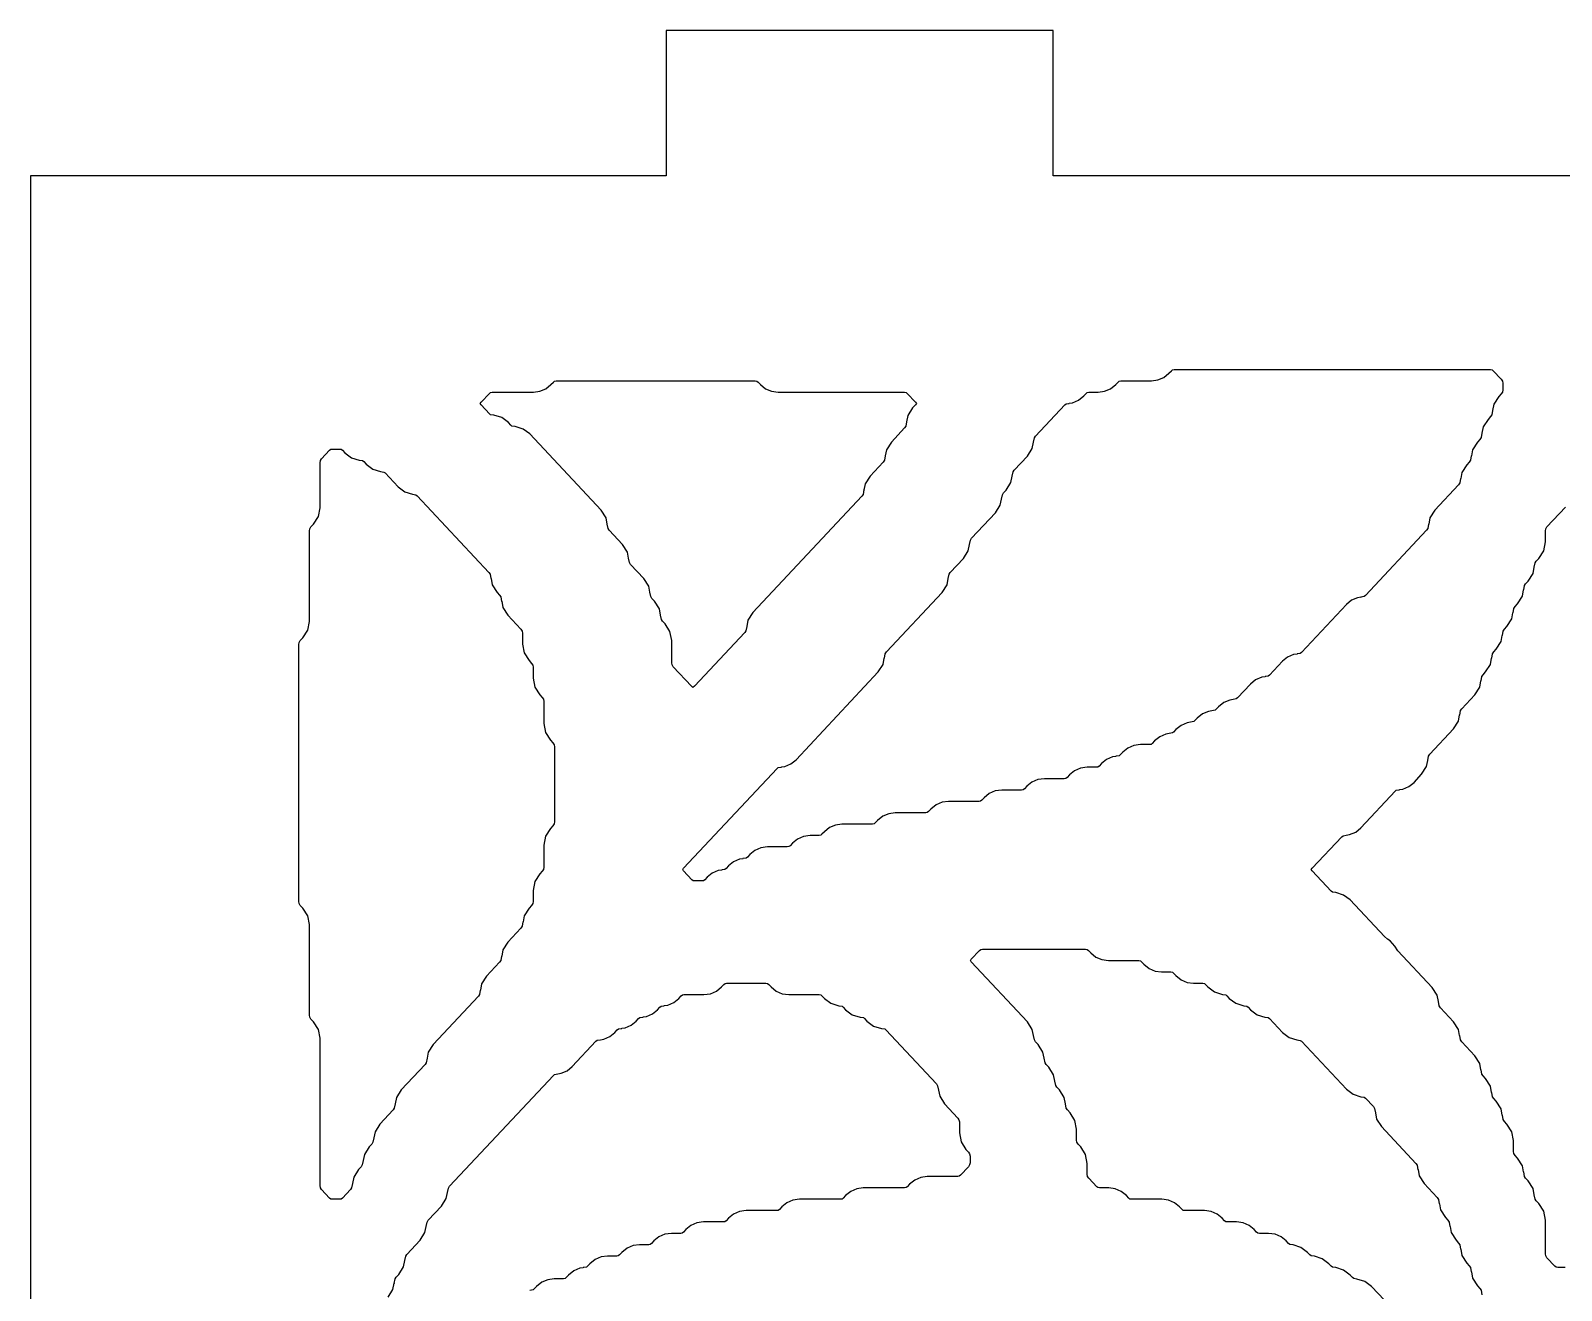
# Model space of a CAD drawing. Header units: millimetres. Extents: x 10 to 410, y 18 to 283.
# Drawn here: x 10 to 41.63, y 120.98 to 147 of the extents above; entities that cross this region are included whole.
import ezdxf

# ---------------------------------------------------------------- set-up
doc = ezdxf.new("R2010")
doc.units = ezdxf.units.MM
doc.layers.add('CUT', color=1, linetype='Continuous')

msp = doc.modelspace()

# ---------------------------------------------------------------- linework, layer by layer
at = {"layer": 'CUT'}
for points in [[(52.134, 21), (60.134, 21), (60.134, 24), (73.2679, 24), (73.2679, 144), (60.134, 144), (60.134, 147), (52.134, 147), (52.134, 144), (31.134, 144), (31.134, 147), (23.134, 147), (23.134, 144), (10, 144), (10, 24), (23.134, 24), (23.134, 21), (31.134, 21), (31.134, 24), (52.134, 24)], [(25.4266, 131.7571), (25.4518, 131.7776), (25.5178, 131.7866), (25.5173, 131.7907), (25.5881, 131.8004), (25.7128, 131.8544), (25.8183, 131.9399), (27.5166, 133.7509), (27.6168, 133.909), (27.6411, 134.0367), (27.643, 134.0364), (27.6602, 134.1267), (27.6841, 134.1644), (28.8377, 135.3945), (28.9379, 135.5526), (28.9623, 135.6803), (28.9641, 135.68), (28.9814, 135.7703), (29.0053, 135.808), (29.2781, 136.0989), (29.3783, 136.257), (29.4027, 136.3847), (29.4045, 136.3844), (29.4217, 136.4747), (29.4457, 136.5124), (29.9387, 137.0381), (30.0389, 137.1963), (30.0632, 137.3239), (30.0651, 137.3236), (30.0823, 137.4139), (30.1062, 137.4516), (30.1589, 137.5077), (30.2591, 137.6659), (30.2834, 137.7935), (30.2853, 137.7932), (30.3025, 137.8835), (30.3264, 137.9212), (30.5992, 138.2121), (30.6995, 138.3703), (30.7238, 138.4979), (30.7257, 138.4976), (30.7429, 138.5879), (30.7668, 138.6256), (31.3718, 139.2707), (31.397, 139.2912), (31.463, 139.3002), (31.4624, 139.3043), (31.5333, 139.314), (31.6579, 139.368), (31.7634, 139.4536), (31.8121, 139.5055), (31.8374, 139.526), (31.8696, 139.5304), (32.0593, 139.5304), (32.1939, 139.5488), (32.3185, 139.6028), (32.424, 139.6884), (32.4727, 139.7403), (32.498, 139.7608), (32.5302, 139.7652), (33.1602, 139.7652), (33.2948, 139.7836), (33.4194, 139.8376), (33.525, 139.9232), (33.5737, 139.9751), (33.5989, 139.9956), (33.6311, 140), (40.1686, 140), (40.2008, 139.9956), (40.2261, 139.9751), (40.3906, 139.7996), (40.4146, 139.7619), (40.4229, 139.718), (40.4229, 139.5776), (40.4146, 139.5337), (40.3906, 139.496), (40.338, 139.4399), (40.2378, 139.2817), (40.2134, 139.154), (40.2116, 139.1544), (40.1944, 139.0641), (40.1704, 139.0264), (40.1178, 138.9703), (40.0176, 138.8121), (39.9933, 138.6844), (39.9914, 138.6848), (39.9742, 138.5945), (39.9502, 138.5568), (39.8976, 138.5007), (39.7974, 138.3425), (39.7731, 138.2148), (39.7712, 138.2152), (39.754, 138.1249), (39.73, 138.0871), (39.6774, 138.0311), (39.5772, 137.8729), (39.5529, 137.7452), (39.551, 137.7456), (39.5338, 137.6553), (39.5099, 137.6175), (39.0169, 137.0918), (38.9166, 136.9337), (38.8923, 136.806), (38.8904, 136.8064), (38.8732, 136.7161), (38.8493, 136.6783), (37.5838, 135.3289), (37.5585, 135.3084), (37.4925, 135.2993), (37.4931, 135.2952), (37.4223, 135.2855), (37.2976, 135.2315), (37.1921, 135.146), (36.2626, 134.1549), (36.2374, 134.1344), (36.1714, 134.1253), (36.1719, 134.1212), (36.1011, 134.1115), (35.9765, 134.0575), (35.871, 133.972), (35.6021, 133.6853), (35.5768, 133.6648), (35.5108, 133.6557), (35.5114, 133.6516), (35.4405, 133.6419), (35.3159, 133.5879), (35.2104, 133.5024), (34.9415, 133.2157), (34.9162, 133.1952), (34.8502, 133.1861), (34.8508, 133.182), (34.78, 133.1723), (34.6553, 133.1183), (34.5498, 133.0328), (34.5011, 132.9809), (34.4759, 132.9604), (34.4099, 132.9513), (34.4104, 132.9472), (34.3396, 132.9375), (34.2149, 132.8835), (34.1094, 132.798), (34.0607, 132.7461), (34.0355, 132.7256), (33.9695, 132.7165), (33.97, 132.7124), (33.8992, 132.7027), (33.7746, 132.6487), (33.669, 132.5632), (33.6203, 132.5113), (33.5951, 132.4908), (33.5291, 132.4817), (33.5297, 132.4776), (33.4588, 132.4679), (33.3342, 132.4139), (33.2287, 132.3284), (33.18, 132.2765), (33.1547, 132.256), (33.1225, 132.2516), (32.9328, 132.2516), (32.7982, 132.2331), (32.6736, 132.1791), (32.5681, 132.0936), (32.5194, 132.0417), (32.4941, 132.0212), (32.4281, 132.0121), (32.4287, 132.008), (32.3579, 131.9983), (32.2332, 131.9443), (32.1277, 131.8588), (32.079, 131.8069), (32.0538, 131.7864), (32.0215, 131.782), (31.8319, 131.782), (31.6973, 131.7635), (31.5726, 131.7095), (31.4671, 131.624), (31.4184, 131.5721), (31.3932, 131.5516), (31.361, 131.5472), (30.9511, 131.5472), (30.8165, 131.5287), (30.6919, 131.4747), (30.5864, 131.3892), (30.5377, 131.3373), (30.5124, 131.3168), (30.4802, 131.3124), (30.0703, 131.3124), (29.9358, 131.2939), (29.8111, 131.2399), (29.7056, 131.1544), (29.6569, 131.1025), (29.6317, 131.082), (29.5994, 131.0776), (28.9694, 131.0776), (28.8348, 131.0591), (28.7102, 131.0051), (28.6047, 130.9196), (28.5559, 130.8677), (28.5307, 130.8472), (28.4985, 130.8428), (27.8684, 130.8428), (27.7338, 130.8243), (27.6092, 130.7703), (27.5037, 130.6848), (27.455, 130.6329), (27.4297, 130.6124), (27.3975, 130.608), (26.7675, 130.608), (26.6329, 130.5895), (26.5083, 130.5355), (26.4027, 130.45), (26.354, 130.3981), (26.3288, 130.3776), (26.2966, 130.3732), (26.1069, 130.3732), (25.9723, 130.3547), (25.8477, 130.3007), (25.7422, 130.2152), (25.6935, 130.1632), (25.6682, 130.1428), (25.636, 130.1384), (25.2261, 130.1384), (25.0916, 130.1199), (24.9669, 130.0659), (24.8614, 129.9804), (24.8127, 129.9284), (24.7874, 129.908), (24.7214, 129.8989), (24.722, 129.8948), (24.6512, 129.8851), (24.5265, 129.8311), (24.421, 129.7456), (24.3723, 129.6936), (24.3471, 129.6732), (24.2811, 129.6641), (24.2816, 129.66), (24.2108, 129.6503), (24.0862, 129.5963), (23.9806, 129.5108), (23.9319, 129.4588), (23.9067, 129.4384), (23.8745, 129.434), (23.7225, 129.434), (23.6903, 129.4384), (23.6651, 129.4588), (23.494, 129.6412), (23.4751, 129.6688), (23.494, 129.6963)], [(19.4814, 139.5055), (19.5067, 139.526), (19.5389, 139.5304), (20.3892, 139.5304), (20.5237, 139.5488), (20.6484, 139.6028), (20.7539, 139.6884), (20.8026, 139.7403), (20.8278, 139.7608), (20.86, 139.7652), (24.9754, 139.7652), (25.0076, 139.7608), (25.0329, 139.7403), (25.0816, 139.6884), (25.1871, 139.6028), (25.3117, 139.5488), (25.4463, 139.5304), (28.0581, 139.5304), (28.0903, 139.526), (28.1156, 139.5055), (28.2866, 139.3231), (28.3055, 139.2956), (28.2866, 139.2681), (28.2275, 139.2051), (28.1273, 139.0469), (28.1029, 138.9192), (28.1011, 138.9196), (28.0839, 138.8293), (28.0599, 138.7916), (27.7871, 138.5007), (27.6869, 138.3425), (27.6626, 138.2148), (27.6607, 138.2152), (27.6435, 138.1249), (27.6195, 138.0871), (27.3467, 137.7962), (27.2465, 137.6381), (27.2222, 137.5104), (27.2203, 137.5108), (27.2031, 137.4205), (27.1792, 137.3827), (24.9246, 134.9786), (24.8244, 134.8205), (24.8001, 134.6928), (24.7982, 134.6932), (24.781, 134.6029), (24.7571, 134.5651), (23.7164, 133.4555), (23.6884, 133.434), (23.6604, 133.4555), (23.2803, 133.8607), (23.2564, 133.8985), (23.248, 133.9424), (23.248, 134.4018), (23.213, 134.5857), (23.1127, 134.7438), (23.0601, 134.7999), (23.0362, 134.8377), (23.019, 134.928), (23.0171, 134.9276), (22.9928, 135.0553), (22.8926, 135.2134), (22.8399, 135.2695), (22.816, 135.3073), (22.7988, 135.3976), (22.7969, 135.3972), (22.7726, 135.5249), (22.6724, 135.683), (22.3996, 135.9739), (22.3756, 136.0117), (22.3584, 136.102), (22.3565, 136.1016), (22.3322, 136.2293), (22.232, 136.3874), (21.9592, 136.6783), (21.9352, 136.7161), (21.918, 136.8064), (21.9162, 136.806), (21.8918, 136.9337), (21.7916, 137.0918), (20.3135, 138.668), (20.1775, 138.7706), (20.0149, 138.8216), (19.9467, 138.8307), (19.9218, 138.8509), (19.8731, 138.9028), (19.7371, 139.0054), (19.5746, 139.0564), (19.5063, 139.0655), (19.4814, 139.0857), (19.3104, 139.2681), (19.2915, 139.2956), (19.3104, 139.3231)], [(15.7615, 134.7973), (15.7615, 136.6656), (15.7699, 136.7095), (15.7938, 136.7472), (15.8464, 136.8033), (15.9467, 136.9615), (15.9817, 137.1454), (15.9817, 138.0744), (15.9901, 138.1183), (16.014, 138.156), (16.1786, 138.3315), (16.2038, 138.352), (16.236, 138.3564), (16.388, 138.3564), (16.4202, 138.352), (16.4454, 138.3315), (16.4941, 138.2796), (16.6301, 138.177), (16.7927, 138.126), (16.8609, 138.1169), (16.8858, 138.0967), (16.9345, 138.0448), (17.0705, 137.9422), (17.2331, 137.8912), (17.3013, 137.8821), (17.3262, 137.8619), (17.5951, 137.5752), (17.7311, 137.4726), (17.8937, 137.4216), (17.9619, 137.4125), (17.9868, 137.3923), (19.4725, 135.808), (19.4964, 135.7703), (19.5136, 135.68), (19.5155, 135.6803), (19.5398, 135.5526), (19.6401, 135.3945), (19.6927, 135.3384), (19.7166, 135.3007), (19.7338, 135.2104), (19.7357, 135.2107), (19.76, 135.083), (19.8602, 134.9249), (20.133, 134.634), (20.157, 134.5963), (20.1653, 134.5524), (20.1653, 134.3277), (20.2004, 134.1438), (20.3006, 133.9857), (20.3532, 133.9296), (20.3772, 133.8919), (20.3855, 133.848), (20.3855, 133.6233), (20.4206, 133.4394), (20.5208, 133.2813), (20.5734, 133.2252), (20.5974, 133.1875), (20.6057, 133.1436), (20.6057, 132.6841), (20.6408, 132.5002), (20.741, 132.3421), (20.7936, 132.286), (20.8176, 132.2483), (20.8259, 132.2044), (20.8259, 130.6552), (20.8176, 130.6113), (20.7936, 130.5735), (20.741, 130.5174), (20.6408, 130.3593), (20.6057, 130.1754), (20.6057, 129.716), (20.5974, 129.6721), (20.5734, 129.6343), (20.5208, 129.5782), (20.4206, 129.4201), (20.3855, 129.2362), (20.3855, 129.0116), (20.3772, 128.9677), (20.3532, 128.9299), (20.3006, 128.8738), (20.2004, 128.7157), (20.1761, 128.588), (20.1742, 128.5884), (20.157, 128.4981), (20.133, 128.4603), (19.8602, 128.1694), (19.76, 128.0113), (19.7357, 127.8836), (19.7338, 127.884), (19.7166, 127.7937), (19.6927, 127.7559), (19.4199, 127.465), (19.3196, 127.3069), (19.2953, 127.1792), (19.2934, 127.1796), (19.2762, 127.0893), (19.2523, 127.0515), (18.3189, 126.0562), (18.2187, 125.8981), (18.1943, 125.7704), (18.1925, 125.7708), (18.1753, 125.6805), (18.1513, 125.6427), (17.6583, 125.117), (17.5581, 124.9589), (17.5338, 124.8312), (17.5319, 124.8316), (17.5147, 124.7413), (17.4908, 124.7035), (17.218, 124.4126), (17.1177, 124.2545), (17.0934, 124.1268), (17.0915, 124.1271), (17.0743, 124.0369), (17.0504, 123.9991), (16.9978, 123.943), (16.8975, 123.7849), (16.8732, 123.6572), (16.8713, 123.6575), (16.8541, 123.5673), (16.8302, 123.5295), (16.7776, 123.4734), (16.6773, 123.3153), (16.653, 123.1876), (16.6511, 123.1879), (16.6339, 123.0976), (16.61, 123.0599), (16.4454, 122.8844), (16.4202, 122.864), (16.388, 122.8595), (16.236, 122.8595), (16.2038, 122.864), (16.1786, 122.8844), (16.014, 123.0599), (15.9901, 123.0976), (15.9817, 123.1416), (15.9817, 126.1838), (15.9467, 126.3677), (15.8464, 126.5258), (15.7938, 126.5819), (15.7699, 126.6197), (15.7615, 126.6636), (15.7615, 128.5318), (15.7265, 128.7157), (15.6262, 128.8738), (15.5736, 128.9299), (15.5497, 128.9677), (15.5413, 129.0116), (15.5413, 134.3176), (15.5497, 134.3615), (15.5736, 134.3992), (15.6262, 134.4553), (15.7265, 134.6134)]]:
    msp.add_lwpolyline(points, close=True, dxfattribs=at)
for points in [[(41.71, 121.4507), (41.558, 121.4507), (41.5258, 121.4551), (41.5005, 121.4756), (41.336, 121.6511), (41.3121, 121.6888), (41.3037, 121.7328), (41.3037, 122.427), (41.2686, 122.6109), (41.1684, 122.769), (41.1158, 122.8251), (41.0919, 122.8628), (41.0747, 122.9531), (41.0728, 122.9528), (41.0484, 123.0805), (40.9482, 123.2386), (40.8956, 123.2947), (40.8717, 123.3325), (40.8545, 123.4227), (40.8526, 123.4224), (40.8283, 123.5501), (40.728, 123.7082), (40.6754, 123.7643), (40.6515, 123.8021), (40.6431, 123.846), (40.6431, 124.0706), (40.6081, 124.2545), (40.5078, 124.4126), (40.4552, 124.4687), (40.4313, 124.5065), (40.4141, 124.5968), (40.4122, 124.5964), (40.3879, 124.7241), (40.2876, 124.8822), (40.235, 124.9383), (40.2111, 124.9761), (40.1939, 125.0664), (40.192, 125.066), (40.1677, 125.1937), (40.0675, 125.3518), (40.0148, 125.4079), (39.9909, 125.4457), (39.9737, 125.536), (39.9718, 125.5356), (39.9475, 125.6633), (39.8473, 125.8214), (39.5745, 126.1123), (39.5505, 126.1501), (39.5333, 126.2404), (39.5314, 126.24), (39.5071, 126.3677), (39.4069, 126.5258), (39.1341, 126.8167), (39.1101, 126.8545), (39.0929, 126.9448), (39.0911, 126.9444), (39.0667, 127.0721), (38.9665, 127.2302), (38.2533, 127.9907), (38.1916, 128.0881), (38.0942, 128.2005), (38.0393, 128.2347), (37.9775, 128.2848), (37.2682, 129.0412), (37.1322, 129.1438), (36.9697, 129.1948), (36.9014, 129.2039), (36.8765, 129.224), (36.4853, 129.6412), (36.4664, 129.6688), (36.4853, 129.6963), (37.0967, 130.3483), (37.122, 130.3688), (37.188, 130.3778), (37.1874, 130.3819), (37.2582, 130.3916), (37.3829, 130.4456), (37.4884, 130.5311), (38.1977, 131.2875), (38.2229, 131.308), (38.2889, 131.317), (38.2884, 131.3211), (38.3592, 131.3308), (38.4838, 131.3848), (38.5894, 131.4703), (38.7463, 131.6377), (38.8465, 131.7958), (38.8709, 131.9235), (38.8727, 131.9232), (38.89, 132.0135), (38.9139, 132.0512), (39.4069, 132.5769), (39.5071, 132.735), (39.5314, 132.8627), (39.5333, 132.8624), (39.5505, 132.9527), (39.5745, 132.9904), (39.8473, 133.2813), (39.9475, 133.4394), (39.9718, 133.5671), (39.9737, 133.5668), (39.9909, 133.6571), (40.0148, 133.6948), (40.0675, 133.7509), (40.1677, 133.909), (40.192, 134.0367), (40.1939, 134.0364), (40.2111, 134.1267), (40.235, 134.1644), (40.2876, 134.2205), (40.3879, 134.3786), (40.4122, 134.5063), (40.4141, 134.506), (40.4313, 134.5963), (40.4552, 134.634), (40.5078, 134.6901), (40.6081, 134.8482), (40.6324, 134.9759), (40.6343, 134.9756), (40.6515, 135.0659), (40.6754, 135.1036), (40.728, 135.1597), (40.8283, 135.3178), (40.8526, 135.4455), (40.8545, 135.4452), (40.8717, 135.5355), (40.8956, 135.5732), (40.9482, 135.6293), (41.0484, 135.7874), (41.0728, 135.9151), (41.0747, 135.9148), (41.0919, 136.0051), (41.1158, 136.0428), (41.1684, 136.0989), (41.2686, 136.257), (41.3037, 136.441), (41.3037, 136.6656), (41.3121, 136.7095), (41.336, 136.7472), (41.716, 137.1525)], [(37.9775, 120.7712), (37.7086, 121.058), (37.5726, 121.1606), (37.41, 121.2115), (37.3418, 121.2206), (37.3169, 121.2408), (37.2682, 121.2928), (37.1322, 121.3954), (36.9697, 121.4463), (36.9014, 121.4554), (36.8765, 121.4756), (36.8278, 121.5276), (36.6918, 121.6302), (36.5293, 121.6811), (36.461, 121.6902), (36.4361, 121.7104), (36.3874, 121.7624), (36.2514, 121.865), (36.0889, 121.9159), (36.0206, 121.925), (35.9958, 121.9452), (35.9471, 121.9972), (35.8415, 122.0827), (35.7169, 122.1367), (35.5823, 122.1551), (35.3926, 122.1551), (35.3604, 122.1596), (35.3352, 122.18), (35.2865, 122.232), (35.181, 122.3175), (35.0563, 122.3715), (34.9218, 122.3899), (34.7321, 122.3899), (34.6999, 122.3944), (34.6746, 122.4148), (34.6259, 122.4668), (34.5204, 122.5523), (34.3958, 122.6063), (34.2612, 122.6247), (33.8513, 122.6247), (33.8191, 122.6292), (33.7939, 122.6496), (33.7451, 122.7016), (33.6396, 122.7871), (33.515, 122.8411), (33.3804, 122.8595), (32.7504, 122.8595), (32.7182, 122.864), (32.6929, 122.8844), (32.6442, 122.9364), (32.5387, 123.0219), (32.414, 123.0759), (32.2795, 123.0943), (32.0898, 123.0943), (32.0576, 123.0988), (32.0323, 123.1192), (31.8678, 123.2947), (31.8438, 123.3325), (31.8355, 123.3764), (31.8355, 123.601), (31.8004, 123.7849), (31.7002, 123.943), (31.6476, 123.9991), (31.6237, 124.0369), (31.6153, 124.0808), (31.6153, 124.3054), (31.5802, 124.4893), (31.48, 124.6474), (31.4274, 124.7035), (31.4035, 124.7413), (31.3863, 124.8316), (31.3844, 124.8312), (31.36, 124.9589), (31.2598, 125.117), (31.2072, 125.1731), (31.1833, 125.2109), (31.1661, 125.3012), (31.1642, 125.3008), (31.1399, 125.4285), (31.0396, 125.5866), (30.987, 125.6427), (30.9631, 125.6805), (30.9459, 125.7708), (30.944, 125.7704), (30.9197, 125.8981), (30.8194, 126.0562), (30.7668, 126.1123), (30.7429, 126.1501), (30.7257, 126.2404), (30.7238, 126.24), (30.6995, 126.3677), (30.5992, 126.5258), (29.4392, 127.7628), (29.4202, 127.7904), (29.4392, 127.8179), (29.6102, 128.0003), (29.6355, 128.0207), (29.6677, 128.0252), (31.8014, 128.0252), (31.8336, 128.0207), (31.8588, 128.0003), (31.9075, 127.9483), (32.013, 127.8628), (32.1377, 127.8088), (32.2722, 127.7904), (32.9023, 127.7904), (32.9345, 127.7859), (32.9598, 127.7655), (33.0085, 127.7135), (33.114, 127.628), (33.2386, 127.574), (33.3732, 127.5556), (33.5629, 127.5556), (33.5951, 127.5511), (33.6203, 127.5307), (33.669, 127.4787), (33.7746, 127.3932), (33.8992, 127.3392), (34.0338, 127.3208), (34.2235, 127.3208), (34.2557, 127.3163), (34.2809, 127.2959), (34.3296, 127.2439), (34.4656, 127.1413), (34.6282, 127.0904), (34.6964, 127.0812), (34.7213, 127.0611), (34.77, 127.0091), (34.906, 126.9065), (35.0686, 126.8556), (35.1368, 126.8464), (35.1617, 126.8263), (35.2104, 126.7743), (35.3464, 126.6717), (35.5089, 126.6207), (35.5772, 126.6116), (35.6021, 126.5915), (35.871, 126.3047), (36.007, 126.2021), (36.1695, 126.1511), (36.2378, 126.142), (36.2626, 126.1219), (37.1921, 125.1307), (37.3281, 125.0281), (37.4907, 124.9771), (37.5589, 124.968), (37.5838, 124.9479), (37.7483, 124.7724), (37.7723, 124.7346), (37.7895, 124.6443), (37.7913, 124.6447), (37.8157, 124.517), (37.9159, 124.3589), (38.6291, 123.5984), (38.653, 123.5606), (38.6702, 123.4703), (38.6721, 123.4707), (38.6964, 123.343), (38.7967, 123.1849), (39.0695, 122.894), (39.0934, 122.8562), (39.1106, 122.7659), (39.1125, 122.7663), (39.1368, 122.6386), (39.2371, 122.4805), (39.2897, 122.4244), (39.3136, 122.3866), (39.3308, 122.2963), (39.3327, 122.2967), (39.357, 122.169), (39.4573, 122.0109), (39.5099, 121.9548), (39.5338, 121.917), (39.551, 121.8267), (39.5529, 121.8271), (39.5772, 121.6994), (39.6774, 121.5413), (39.73, 121.4852), (39.754, 121.4474), (39.7712, 121.3571), (39.7731, 121.3575), (39.7974, 121.2298), (39.8976, 121.0717), (39.9502, 121.0156), (39.9742, 120.9778), (39.9914, 120.8875)], [(17.3878, 120.8369), (17.488, 120.995), (17.5123, 121.1227), (17.5142, 121.1223), (17.5314, 121.2126), (17.5554, 121.2504), (17.608, 121.3065), (17.7082, 121.4646), (17.7325, 121.5923), (17.7344, 121.5919), (17.7516, 121.6822), (17.7755, 121.72), (18.0483, 122.0109), (18.1486, 122.169), (18.1729, 122.2967), (18.1748, 122.2963), (18.192, 122.3866), (18.2159, 122.4244), (18.4887, 122.7153), (18.589, 122.8734), (18.6133, 123.0011), (18.6152, 123.0007), (18.6324, 123.091), (18.6563, 123.1288), (20.8026, 125.4175), (20.8278, 125.4379), (20.8938, 125.447), (20.8933, 125.4511), (20.9641, 125.4608), (21.0887, 125.5148), (21.1943, 125.6003), (21.6833, 126.1219), (21.7086, 126.1423), (21.7746, 126.1514), (21.774, 126.1555), (21.8449, 126.1652), (21.9695, 126.2192), (22.075, 126.3047), (22.1237, 126.3567), (22.149, 126.3771), (22.215, 126.3862), (22.2144, 126.3903), (22.2853, 126.4), (22.4099, 126.454), (22.5154, 126.5395), (22.5641, 126.5915), (22.5894, 126.6119), (22.6554, 126.621), (22.6548, 126.6251), (22.7256, 126.6348), (22.8503, 126.6888), (22.9558, 126.7743), (23.0045, 126.8263), (23.0297, 126.8467), (23.0957, 126.8558), (23.0952, 126.8599), (23.166, 126.8696), (23.2907, 126.9236), (23.3962, 127.0091), (23.4449, 127.0611), (23.4701, 127.0815), (23.5023, 127.086), (23.9122, 127.086), (24.0468, 127.1044), (24.1714, 127.1584), (24.2769, 127.2439), (24.3256, 127.2959), (24.3509, 127.3163), (24.3831, 127.3208), (25.1956, 127.3208), (25.2278, 127.3163), (25.2531, 127.2959), (25.3018, 127.2439), (25.4073, 127.1584), (25.5319, 127.1044), (25.6665, 127.086), (26.2966, 127.086), (26.3288, 127.0815), (26.354, 127.0611), (26.4027, 127.0091), (26.5387, 126.9065), (26.7013, 126.8556), (26.7695, 126.8464), (26.7944, 126.8263), (26.8431, 126.7743), (26.9791, 126.6717), (27.1417, 126.6207), (27.2099, 126.6116), (27.2348, 126.5915), (27.2835, 126.5395), (27.4195, 126.4369), (27.5821, 126.3859), (27.6503, 126.3768), (27.6752, 126.3567), (28.7205, 125.242), (28.7444, 125.2042), (28.7616, 125.1139), (28.7635, 125.1143), (28.7878, 124.9866), (28.8881, 124.8285), (29.1609, 124.5376), (29.1848, 124.4998), (29.1932, 124.4559), (29.1932, 124.2313), (29.2282, 124.0474), (29.3285, 123.8893), (29.3811, 123.8332), (29.405, 123.7954), (29.4134, 123.7515), (29.4134, 123.6112), (29.405, 123.5673), (29.3811, 123.5295), (29.2165, 123.354), (29.1913, 123.3336), (29.1591, 123.3291), (28.529, 123.3291), (28.3944, 123.3107), (28.2698, 123.2567), (28.1643, 123.1712), (28.1156, 123.1192), (28.0903, 123.0988), (28.0581, 123.0943), (27.2078, 123.0943), (27.0733, 123.0759), (26.9486, 123.0219), (26.8431, 122.9364), (26.7944, 122.8844), (26.7692, 122.864), (26.737, 122.8595), (25.8867, 122.8595), (25.7521, 122.8411), (25.6275, 122.7871), (25.522, 122.7016), (25.4733, 122.6496), (25.448, 122.6292), (25.4158, 122.6247), (24.7857, 122.6247), (24.6512, 122.6063), (24.5265, 122.5523), (24.421, 122.4668), (24.3723, 122.4148), (24.3471, 122.3944), (24.3149, 122.3899), (23.905, 122.3899), (23.7704, 122.3715), (23.6458, 122.3175), (23.5403, 122.232), (23.4916, 122.18), (23.4663, 122.1596), (23.4341, 122.1551), (23.2444, 122.1551), (23.1098, 122.1367), (22.9852, 122.0827), (22.8797, 121.9972), (22.831, 121.9452), (22.8057, 121.9248), (22.7735, 121.9203), (22.5838, 121.9203), (22.4493, 121.9019), (22.3246, 121.8479), (22.2191, 121.7624), (22.1704, 121.7104), (22.1452, 121.6899), (22.113, 121.6855), (21.9233, 121.6855), (21.7887, 121.6671), (21.6641, 121.6131), (21.5585, 121.5276), (21.5098, 121.4756), (21.4846, 121.4551), (21.4186, 121.4461), (21.4191, 121.442), (21.3483, 121.4323), (21.2237, 121.3783), (21.1182, 121.2928), (21.0694, 121.2408), (21.0442, 121.2203), (21.012, 121.2159), (20.8223, 121.2159), (20.6877, 121.1975), (20.5631, 121.1435), (20.4576, 121.058), (20.4089, 121.006), (20.3836, 120.9855), (20.3176, 120.9765)]]:
    msp.add_lwpolyline(points, dxfattribs=at)

doc.saveas('drawing.dxf')
